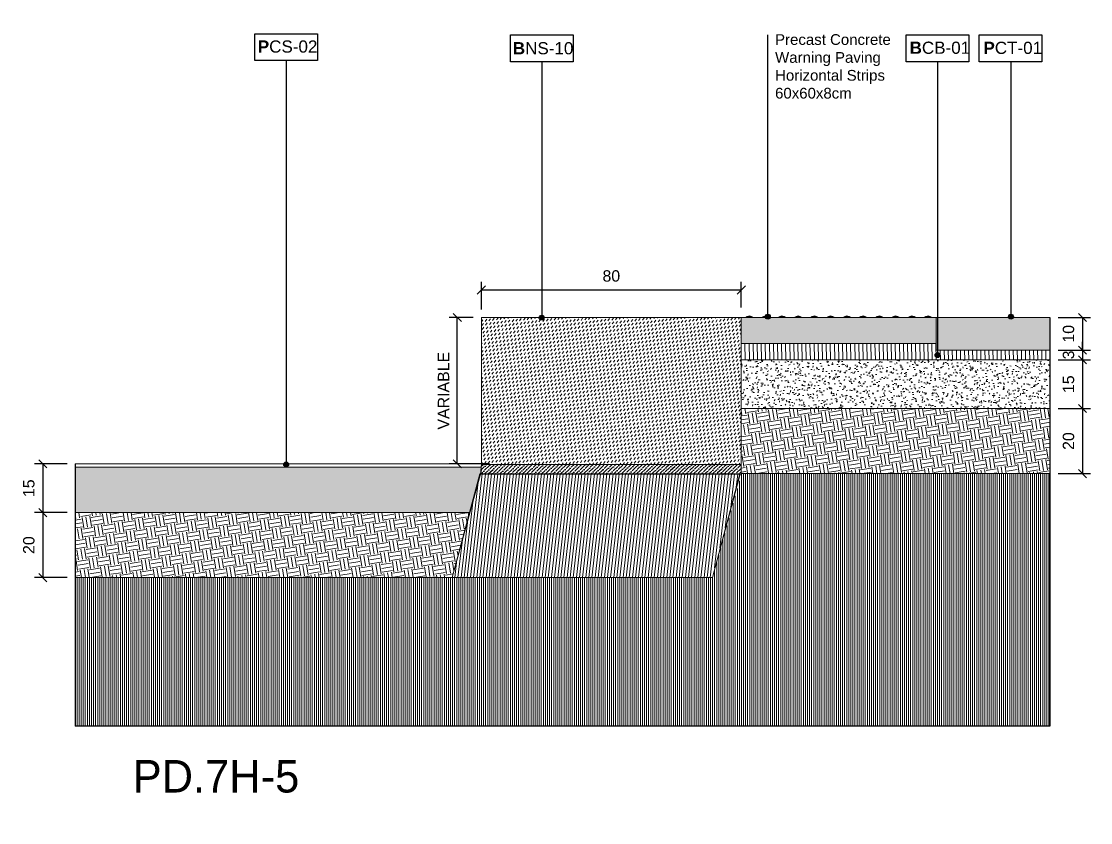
# Model space of a CAD drawing. Header units: metres. Extents: x -325 to 301, y -147 to 149.
# Drawn here: x 86.591 to 89.881, y 47.469 to 49.934 of the extents above; entities that cross this region are included whole.
import ezdxf

# ---------------------------------------------------------------- set-up
doc = ezdxf.new("R2010")
doc.units = ezdxf.units.M
doc.layers.get('Defpoints').update_dxf_attribs({"lineweight": 13})
doc.layers.add('-aux', color=50, linetype='Continuous', plot=False)
for name, color, linetype, true_color in [('0-TX-1_25', 7, 'Continuous', 0x3f4f7f), ('3-TR-paviment fluix', 7, 'Continuous', 0xe6e6e6), ('3-TR-paviment fort', 7, 'Continuous', 0xd1d1d1), ('EIT_3 TR sorra', 7, 'Continuous', 0xd8ceb0)]:
    doc.layers.add(name, color=color, linetype=linetype, true_color=true_color)
for name, color, linetype, lineweight, true_color in [('03-TR-Paviment_08_Natural Stone Bleachers', 7, 'Continuous', 5, 0xafad9d), ('3-TR sorra granitica', 7, 'Continuous', 0, 0xf2dac9), ('3-TR tot_u', 7, 'Continuous', 5, 0x787878)]:
    doc.layers.add(name, color=color, linetype=linetype, lineweight=lineweight, true_color=true_color)
for name, color, linetype, lineweight in [('1-CM', 7, 'Continuous', 0), ('3-TR Formigó', 252, 'Continuous', 0), ('3-TR Seleccionat', 44, 'Continuous', 0), ('3-TR Tot-u', 37, 'Continuous', 0)]:
    doc.layers.add(name, color=color, linetype=linetype, lineweight=lineweight)
for name, color, linetype in [('1-SECCIÓ', 1, 'Continuous'), ('A-KEYPLAN_HATCH', 7, 'Continuous'), ('A_TEXT_2', 7, 'Continuous')]:
    doc.layers.add(name, color=color, linetype=linetype)
doc.styles.get("Standard").update_dxf_attribs({"font": 'arial.ttf'})
doc.styles.add('x-llegenda materials$0$ENGRAVERS', font='TT0586M.TTF')
doc.dimstyles.new('ISO-25', dxfattribs={"dimtxt": 0.1, "dimasz": 0.1, "dimexe": 0.1, "dimexo": 0.1, "dimgap": 0.1, "dimtad": 1, "dimdec": 0, "dimlfac": 100, "dimzin": 9, "dimtxsty": 'Standard', "dimblk": 'OBLIQUE', "dimcen": 0.1, "dimadec": 0, "dimazin": 0, "dimtfac": 1, "dimtdec": 0, "dimtmove": 0, "dimatfit": 3, "dimldrblk": 'OBLIQUE', "dimfxl": 1, "dimarcsym": 0})

# ---------------------------------------------------------------- blocks, each defined once
blk = doc.blocks.new('_Oblique')
at = {"color": 0, "lineweight": -2}
blk.add_line((-0.5, -0.5), (0.5, 0.5), dxfattribs=at)
blk = doc.blocks.new('*D1879')
at = {"layer": '0-TX-1_25', "color": 0, "lineweight": -2, "transparency": 16777216}
for p, q in [((87.5171, 51.8946), (87.5171, 52.0196)), ((87.5171, 51.9946), (87.7984, 51.9946)), ((87.7984, 51.9196), (87.7984, 52.0196))]:
    blk.add_line(p, q, dxfattribs=at)
at = {"layer": 'Defpoints', "color": 0, "transparency": 16777216}
for p in [(87.7984, 51.9946), (87.7984, 51.8946), (87.5171, 0.0315)]:
    blk.add_point(p, dxfattribs=at)
at = {"layer": '0-TX-1_25', "color": 0, "lineweight": -2, "transparency": 16777216, "xscale": 0.025, "yscale": 0.025, "zscale": 0.025, "rotation": 180}
blk.add_blockref('_Oblique', (87.5171, 51.9946), dxfattribs=at)
at = {"layer": '0-TX-1_25', "color": 0, "lineweight": -2, "transparency": 16777216, "xscale": 0.025, "yscale": 0.025, "zscale": 0.025}
blk.add_blockref('_Oblique', (87.7984, 51.9946), dxfattribs=at)
at = {"layer": '0-TX-1_25', "color": 0, "transparency": 16777216, "insert": (87.6578, 52.0374), "char_height": 0.035, "attachment_point": 5}
blk.add_mtext('28', dxfattribs=at)
blk = doc.blocks.new('*U1805')
at = {"layer": '3-TR-paviment fort'}
blk.add_hatch(color=256, dxfattribs=at).paths.add_polyline_path([(0.025, 0), (0.05, 0, 0.4)])
blk.add_lwpolyline([(0.025, 0), (0.05, 0)])
blk.add_arc((0.0375, -0.013125), 0.018125, 46.397181, 133.602819)
blk = doc.blocks.new('*U1806')
at = {"color": 0, "linetype": 'ByBlock', "lineweight": -2, "transparency": 16777216}
for p in [(0, 0.08), (0.05, 0.08), (0.1, 0.08), (0.15, 0.08), (0.2, 0.08), (0.25, 0.08), (0.3, 0.08), (0.35, 0.08), (0.4, 0.08), (0.45, 0.08), (0.5, 0.08), (0.55, 0.08)]:
    blk.add_blockref('*U1805', p, dxfattribs=at)
blk = doc.blocks.new('Warning Surface 600x600x80')
at = {"layer": '3-TR-paviment fort'}
blk.add_hatch(color=256, dxfattribs=at).paths.add_polyline_path([(0, 0.08), (0.6, 0.08), (0.6, 0), (0.0002, 0.0006)])
blk.add_lwpolyline([(0, 0.08), (0.6, 0.08)])
at = {"layer": '1-CM'}
blk.add_lwpolyline([(0.6, 0.08), (0, 0.08), (0, 0), (0.6, 0)], close=True, dxfattribs=at)
blk.add_blockref('*U1806', (-0.0125, 0))
blk = doc.blocks.new('*D2023')
at = {"layer": '0-TX-1_25', "color": 0, "lineweight": -2, "transparency": 16777216}
for p, q in [((87.9814, 49.0227), (87.9074, 49.0227)), ((87.9324, 48.5727), (87.9324, 49.0227)), ((88.0314, 48.5727), (87.9074, 48.5727))]:
    blk.add_line(p, q, dxfattribs=at)
at = {"layer": 'Defpoints', "color": 0, "transparency": 16777216}
for p in [(87.9324, 49.0227), (88.0064, 49.0227), (88.0564, 48.5727)]:
    blk.add_point(p, dxfattribs=at)
at = {"layer": '0-TX-1_25', "color": 0, "lineweight": -2, "transparency": 16777216, "xscale": 0.025, "yscale": 0.025, "zscale": 0.025}
for p, rotation in [((87.9324, 49.0227), 90), ((87.9324, 48.5727), 270)]:
    blk.add_blockref('_Oblique', p, dxfattribs=dict(at, rotation=rotation))
at = {"layer": '0-TX-1_25', "color": 0, "transparency": 16777216, "insert": (87.8899, 48.7977), "char_height": 0.035, "attachment_point": 5, "rotation": 90}
blk.add_mtext('VARIABLE', dxfattribs=at)
blk = doc.blocks.new('*D2024')
at = {"layer": '0-TX-1_25', "color": 0, "lineweight": -2, "transparency": 16777216}
for p, q in [((88.0064, 49.0477), (88.0064, 49.1326)), ((88.8064, 49.0533), (88.8064, 49.1326)), ((88.0064, 49.1076), (88.8064, 49.1076))]:
    blk.add_line(p, q, dxfattribs=at)
at = {"layer": 'Defpoints', "color": 0, "transparency": 16777216}
for p in [(88.8064, 49.1076), (88.0064, 49.0227), (88.8064, 49.0283)]:
    blk.add_point(p, dxfattribs=at)
at = {"layer": '0-TX-1_25', "color": 0, "lineweight": -2, "transparency": 16777216, "xscale": 0.025, "yscale": 0.025, "zscale": 0.025, "rotation": 180}
blk.add_blockref('_Oblique', (88.0064, 49.1076), dxfattribs=at)
at = {"layer": '0-TX-1_25', "color": 0, "lineweight": -2, "transparency": 16777216, "xscale": 0.025, "yscale": 0.025, "zscale": 0.025}
blk.add_blockref('_Oblique', (88.8064, 49.1076), dxfattribs=at)
at = {"layer": '0-TX-1_25', "color": 0, "transparency": 16777216, "insert": (88.4064, 49.1505), "char_height": 0.035, "attachment_point": 5}
blk.add_mtext('80', dxfattribs=at)
blk = doc.blocks.new('POINT')
at = {"layer": '0-TX-1_25'}
h = blk.add_hatch(dxfattribs=at)
h.set_pattern_fill('ANGLE', color=256)
h.set_pattern_definition([(0, (-83.747, -12.726), (0, 6.985), [5.08, -1.905]), (90, (-83.747, -12.726), (-6.985, 4e-16), [5.08, -1.905])])
edge = h.paths.add_edge_path()
edge.add_arc((0, 0), 0.0075, 0, 360)
h = blk.add_hatch(color=256, dxfattribs=at)
h.dxf.hatch_style = 1
edge = h.paths.add_edge_path()
edge.add_arc((0, 0), 0.0075, 0, 360)
blk.add_circle((0, 0), 0.0075, dxfattribs=at)
blk = doc.blocks.new('PCB01')
at = {"layer": 'A-KEYPLAN_HATCH'}
blk.add_lwpolyline([(0.001, 0.00548), (0.01387, 0.00548), (0.01387, 0), (0.001, 0)], close=True, dxfattribs=at)
at = {"layer": 'A_TEXT_2', "insert": (0.0002, 0.00409), "char_height": 0.0025, "attachment_point": 1}
blk.add_mtext_dynamic_manual_height_columns('\\pi0.00171;{\\fArial|b1|i0|c0|p34;P}CT-01', width=0.0145619, gutter_width=0.015, heights=[0], dxfattribs=at)
blk = doc.blocks.new('hatch keyplan 2')
at = {"layer": 'A-KEYPLAN_HATCH'}
blk.add_lwpolyline([(0, 0.00548), (0.01287, 0.00548), (0.01287, 0), (0, 0)], close=True, dxfattribs=at)
blk = doc.blocks.new('hatch keyplan')
at = {"layer": 'A-KEYPLAN_HATCH'}
blk.add_blockref('hatch keyplan 2', (1.43058, 0.85215), dxfattribs=at)
blk = doc.blocks.new('BNS10')
at = {"layer": 'A-KEYPLAN_HATCH'}
blk.add_blockref('hatch keyplan', (-1.43058, -0.85215), dxfattribs=at)
at = {"layer": 'A_TEXT_2', "insert": (-0.0008, 0.00401), "char_height": 0.0025, "attachment_point": 1}
blk.add_mtext_dynamic_manual_height_columns('\\pi0.00128;{\\fArial|b1|i0|c0|p34;B}NS-10', width=0.0145619, gutter_width=0.015, heights=[0], dxfattribs=at)
blk = doc.blocks.new('B-CB01')
at = {"layer": 'A-KEYPLAN_HATCH'}
blk.add_blockref('hatch keyplan', (-1.43058, -0.85215), dxfattribs=at)
at = {"layer": 'A_TEXT_2', "insert": (-0.0008, 0.00411), "char_height": 0.0025, "attachment_point": 1}
blk.add_mtext_dynamic_manual_height_columns('\\pi0.00152;{\\fArial|b1|i0|c0|p34;B}CB-01', width=0.0145619, gutter_width=0.015, heights=[0], dxfattribs=at)
blk = doc.blocks.new('PCS02')
at = {"layer": 'A-KEYPLAN_HATCH'}
blk.add_blockref('hatch keyplan', (-1.43058, -0.85215), dxfattribs=at)
at = {"layer": 'A_TEXT_2', "insert": (-0.0008, 0.00411), "char_height": 0.0025, "attachment_point": 1}
blk.add_mtext_dynamic_manual_height_columns('\\pi0.00139;{\\fArial|b1|i0|c0|p34;P}CS-02', width=0.0145619, gutter_width=0.015, heights=[0], dxfattribs=at)
blk = doc.blocks.new('*D2196')
at = {"layer": '0-TX-1_25', "color": 0, "lineweight": -2, "transparency": 16777216}
for p, q in [((89.7814, 49.0227), (89.8814, 49.0227)), ((89.8564, 49.0227), (89.8564, 48.9227)), ((89.7814, 48.9227), (89.8814, 48.9227))]:
    blk.add_line(p, q, dxfattribs=at)
at = {"layer": 'Defpoints', "color": 0, "transparency": 16777216}
for p in [(89.7564, 49.0227), (89.7564, 48.9227), (89.8564, 48.9227)]:
    blk.add_point(p, dxfattribs=at)
at = {"layer": '0-TX-1_25', "color": 0, "lineweight": -2, "transparency": 16777216, "xscale": 0.025, "yscale": 0.025, "zscale": 0.025}
for p, rotation in [((89.8564, 49.0227), 90), ((89.8564, 48.9227), 270)]:
    blk.add_blockref('_Oblique', p, dxfattribs=dict(at, rotation=rotation))
at = {"layer": '0-TX-1_25', "color": 0, "transparency": 16777216, "insert": (89.8135, 48.9727), "char_height": 0.035, "attachment_point": 5, "rotation": 90}
blk.add_mtext('10', dxfattribs=at)
blk = doc.blocks.new('*D2197')
at = {"layer": '0-TX-1_25', "color": 0, "lineweight": -2, "transparency": 16777216}
for p, q in [((89.8564, 48.9227), (89.8564, 48.9477)), ((89.7814, 48.9227), (89.8814, 48.9227)), ((89.8564, 48.9227), (89.8564, 48.8927)), ((89.7814, 48.8927), (89.8814, 48.8927)), ((89.8564, 48.8927), (89.8564, 48.8677))]:
    blk.add_line(p, q, dxfattribs=at)
at = {"layer": 'Defpoints', "color": 0, "transparency": 16777216}
for p in [(89.7564, 48.9227), (89.7564, 48.8927), (89.8564, 48.8927)]:
    blk.add_point(p, dxfattribs=at)
at = {"layer": '0-TX-1_25', "color": 0, "lineweight": -2, "transparency": 16777216, "xscale": 0.025, "yscale": 0.025, "zscale": 0.025}
for p, rotation in [((89.8564, 48.9227), 270), ((89.8564, 48.8927), 90)]:
    blk.add_blockref('_Oblique', p, dxfattribs=dict(at, rotation=rotation))
at = {"layer": '0-TX-1_25', "color": 0, "transparency": 16777216, "insert": (89.8135, 48.9077), "char_height": 0.035, "attachment_point": 5, "rotation": 90}
blk.add_mtext('3', dxfattribs=at)
blk = doc.blocks.new('*D2198')
at = {"layer": '0-TX-1_25', "color": 0, "lineweight": -2, "transparency": 16777216}
for p, q in [((89.7814, 48.8927), (89.8814, 48.8927)), ((89.8564, 48.8927), (89.8564, 48.7427)), ((89.7814, 48.7427), (89.8814, 48.7427))]:
    blk.add_line(p, q, dxfattribs=at)
at = {"layer": 'Defpoints', "color": 0, "transparency": 16777216}
for p in [(89.7564, 48.8927), (89.7564, 48.7427), (89.8564, 48.7427)]:
    blk.add_point(p, dxfattribs=at)
at = {"layer": '0-TX-1_25', "color": 0, "lineweight": -2, "transparency": 16777216, "xscale": 0.025, "yscale": 0.025, "zscale": 0.025}
for p, rotation in [((89.8564, 48.8927), 90), ((89.8564, 48.7427), 270)]:
    blk.add_blockref('_Oblique', p, dxfattribs=dict(at, rotation=rotation))
at = {"layer": '0-TX-1_25', "color": 0, "transparency": 16777216, "insert": (89.8135, 48.8177), "char_height": 0.035, "attachment_point": 5, "rotation": 90}
blk.add_mtext('15', dxfattribs=at)
blk = doc.blocks.new('*D2199')
at = {"layer": '0-TX-1_25', "color": 0, "lineweight": -2, "transparency": 16777216}
for p, q in [((89.7814, 48.7427), (89.8814, 48.7427)), ((89.8564, 48.7427), (89.8564, 48.5427)), ((89.7814, 48.5427), (89.8814, 48.5427))]:
    blk.add_line(p, q, dxfattribs=at)
at = {"layer": 'Defpoints', "color": 0, "transparency": 16777216}
for p in [(89.7564, 48.7427), (89.7564, 48.5427), (89.8564, 48.5427)]:
    blk.add_point(p, dxfattribs=at)
at = {"layer": '0-TX-1_25', "color": 0, "lineweight": -2, "transparency": 16777216, "xscale": 0.025, "yscale": 0.025, "zscale": 0.025}
for p, rotation in [((89.8564, 48.7427), 90), ((89.8564, 48.5427), 270)]:
    blk.add_blockref('_Oblique', p, dxfattribs=dict(at, rotation=rotation))
at = {"layer": '0-TX-1_25', "color": 0, "transparency": 16777216, "insert": (89.8135, 48.6427), "char_height": 0.035, "attachment_point": 5, "rotation": 90}
blk.add_mtext('20', dxfattribs=at)
blk = doc.blocks.new('*D2208')
at = {"layer": '0-TX-1_25', "color": 0, "lineweight": -2, "transparency": 16777216}
for p, q in [((86.7314, 48.5727), (86.6317, 48.5727)), ((86.6567, 48.5727), (86.6567, 48.4227)), ((86.7314, 48.4227), (86.6317, 48.4227))]:
    blk.add_line(p, q, dxfattribs=at)
at = {"layer": 'Defpoints', "color": 0, "transparency": 16777216}
for p in [(86.7564, 48.5727), (86.6567, 48.4227), (86.7564, 48.4227)]:
    blk.add_point(p, dxfattribs=at)
at = {"layer": '0-TX-1_25', "color": 0, "lineweight": -2, "transparency": 16777216, "xscale": 0.025, "yscale": 0.025, "zscale": 0.025}
for p, rotation in [((86.6567, 48.5727), 90), ((86.6567, 48.4227), 270)]:
    blk.add_blockref('_Oblique', p, dxfattribs=dict(at, rotation=rotation))
at = {"layer": '0-TX-1_25', "color": 0, "transparency": 16777216, "insert": (86.6138, 48.4977), "char_height": 0.035, "attachment_point": 5, "rotation": 90}
blk.add_mtext('15', dxfattribs=at)
blk = doc.blocks.new('*D2209')
at = {"layer": '0-TX-1_25', "color": 0, "lineweight": -2, "transparency": 16777216}
for p, q in [((86.7314, 48.4227), (86.6317, 48.4227)), ((86.6567, 48.4227), (86.6567, 48.2227)), ((86.7314, 48.2227), (86.6317, 48.2227))]:
    blk.add_line(p, q, dxfattribs=at)
at = {"layer": 'Defpoints', "color": 0, "transparency": 16777216}
for p in [(86.7564, 48.4227), (86.6567, 48.2227), (86.7564, 48.2227)]:
    blk.add_point(p, dxfattribs=at)
at = {"layer": '0-TX-1_25', "color": 0, "lineweight": -2, "transparency": 16777216, "xscale": 0.025, "yscale": 0.025, "zscale": 0.025}
for p, rotation in [((86.6567, 48.4227), 90), ((86.6567, 48.2227), 270)]:
    blk.add_blockref('_Oblique', p, dxfattribs=dict(at, rotation=rotation))
at = {"layer": '0-TX-1_25', "color": 0, "transparency": 16777216, "insert": (86.6138, 48.3227), "char_height": 0.035, "attachment_point": 5, "rotation": 90}
blk.add_mtext('20', dxfattribs=at)

msp = doc.modelspace()

# ---------------------------------------------------------------- hatches: boundary and pattern name
at = {"layer": '03-TR-Paviment_08_Natural Stone Bleachers'}
h = msp.add_hatch(dxfattribs=at)
h.set_pattern_fill('DASH', color=256, scale=0.002611, angle=232.4264, style=0, double=1)
h.set_pattern_definition([(232.4264096, (-64.2463235, -72.796668), (0.00151523477, -0.01162470696), [0.0082894435, -0.0082894435])])
h.paths.add_polyline_path([(88.0064, 49.0227), (88.0066, 48.5711), (88.8064, 48.571), (88.8064, 49.0227)])
at = {"layer": '3-TR Formigó', "extrusion": (5.00535e-05, 0.000121015, 1)}
h = msp.add_hatch(dxfattribs=at)
h.set_pattern_fill('ANSI31', color=256, scale=0.003, angle=233.694, style=0)
h.set_pattern_definition([(263.5025, (80.999143, 48.437777), (0.009463819, -0.001077847), [])])
h.paths.add_polyline_path([(87.9162, 48.2227), (88.716, 48.2227), (88.8018, 48.5418), (88.0022, 48.5418)])
at = {"layer": '3-TR Seleccionat'}
h = msp.add_hatch(dxfattribs=at)
h.set_pattern_fill('ANSI31', color=256, scale=0.002, angle=45, style=0)
h.set_pattern_definition([(90, (52.872269, -3.008967), (-0.00635, 0), [])])
h.paths.add_polyline_path([(89.7564, 47.7655), (89.7564, 48.5427), (88.8064, 48.541), (88.7177, 48.2227), (86.7564, 48.2227), (86.7564, 47.7655)])
at = {"layer": '3-TR sorra granitica'}
h = msp.add_hatch(dxfattribs=at)
h.set_pattern_fill('LINE', color=256, scale=0.1, angle=55.5734, style=0)
h.set_pattern_definition([(91.2199074, (110.718585, 257.569278), (-0.0124971668, -0.0002661224), [])])
h.paths.add_polyline_path([(89.7564, 48.8927), (89.7564, 48.9227), (89.7264, 48.9227), (89.4064, 48.9227), (89.4064, 48.9427), (89.1064, 48.9427), (88.8064, 48.9427), (88.8065, 48.8927), (89.7384, 48.8927)])
at = {"layer": '3-TR Tot-u'}
h = msp.add_hatch(dxfattribs=at)
h.set_pattern_fill('EARTH', color=256, scale=0.005, angle=-80.8248)
h.set_pattern_definition([(279.175244, (9.684087, -0.687853), (0.036406452, -0.026281081), [0.03175, -0.03175]), (279.175244, (9.69584, -0.685954), (0.036406452, -0.026281081), [0.03175, -0.03175]), (279.175244, (9.707594, -0.684056), (0.036406452, -0.026281081), [0.03175, -0.03175]), (9.175244, (9.712145, -0.68734), (0.026281081, 0.036406452), [0.03175, -0.03175]), (9.175244, (9.714044, -0.699095), (0.026281081, 0.036406452), [0.03175, -0.03175]), (9.175244, (9.715942, -0.71085), (0.026281081, 0.036406452), [0.03175, -0.03175])])
h.paths.add_polyline_path([(88.8064, 48.7427), (88.8064, 48.5427), (89.7564, 48.5427), (89.7564, 48.7427)])
h = msp.add_hatch(dxfattribs=at)
h.set_pattern_fill('EARTH', color=256, scale=0.005, angle=-80.8248)
h.set_pattern_definition([(279.175244, (7.634087, -1.007853), (0.036406452, -0.026281081), [0.03175, -0.03175]), (279.175244, (7.64584, -1.005954), (0.036406452, -0.026281081), [0.03175, -0.03175]), (279.175244, (7.657594, -1.004056), (0.036406452, -0.026281081), [0.03175, -0.03175]), (9.175244, (7.662145, -1.00734), (0.026281081, 0.036406452), [0.03175, -0.03175]), (9.175244, (7.664044, -1.019095), (0.026281081, 0.036406452), [0.03175, -0.03175]), (9.175244, (7.665942, -1.03085), (0.026281081, 0.036406452), [0.03175, -0.03175])])
h.paths.add_polyline_path([(86.7564, 48.4227), (86.7564, 48.2227), (87.9162, 48.2227), (87.9713, 48.4227)])
at = {"layer": '3-TR tot_u'}
h = msp.add_hatch(dxfattribs=at)
h.set_pattern_fill('AR-CONC', color=256, scale=0.00025, angle=89.8705)
h.set_pattern_definition([(75.416951978, (264942.546482, -740260.64923), (0.042847951724, 0.0159494447276), [0.0047625, -0.0523875]), (20.416951978, (264942.54648, -740260.64923), (-0.0284585513776, 0.0393593941472), [0.00381, -0.0419101460425]), (125.868396678, (264942.550053, -740260.6479), (0.0143894010735, 0.0553088370647), [0.0040475022, -0.04452256115]), (71.601151978, (264942.54103, -740260.63776), (0.0657213798154, 0.0195936971874), [0.00714375, -0.07858125]), (122.052509588, (264942.54651, -740260.636126), (0.027057378225, 0.081342940127), [0.006071255785, -0.06678390204]), (16.601103148, (264942.54103, -740260.63776), (0.0270573782294, 0.0813429401255), [0.0057149917675, -0.06286493298]), (46.416951978, (264942.54813, -740260.6379), (0.045207962539, -0.0068233806194), [0.0047625, -0.0523875]), (351.416951978, (264942.54813, -740260.6379), (-0.005808451532, 0.048221421475), [0.00381, -0.04191]), (96.868396978, (264942.551897, -740260.63847), (0.0393995108286, 0.041398041034), [0.0040475022, -0.0445224844]), (62.916951978, (264942.546482, -740260.64923), (-0.00837539297598, 0.01942411315358), [0, -0.041402, 0, -0.042545, 0, -0.04206875]), (32.916951978, (264942.546482, -740260.64923), (0.0043385838535, 0.0297907723876), [0, -0.024257, 0, -0.0404495, 0, -0.01603375]), (352.916951978, (264942.533692, -740260.655307), (0.03123133691458, 0.01325538927637), [0, -0.015875, 0, -0.04953, 0, -0.0657225]), (342.916951978, (264942.527957, -740260.658033), (0.0307196005672, 0.0216357041141), [0, -0.0206375, 0, -0.032893, 0, -0.0466725])])
h.paths.add_polyline_path([(88.8064, 48.8927), (88.8064, 48.7427), (89.7564, 48.7427), (89.7564, 48.8927)])
h = msp.add_hatch(dxfattribs=at)
h.set_pattern_fill('AR-CONC', color=256, scale=0.00025, angle=89.8705)
h.set_pattern_definition([(75.416951978, (264940.496482, -740260.96923), (0.042847951724, 0.0159494447276), [0.0047625, -0.0523875]), (20.416951978, (264940.49648, -740260.96923), (-0.0284585513776, 0.0393593941472), [0.00381, -0.0419101460425]), (125.868396678, (264940.500053, -740260.9679), (0.0143894010735, 0.0553088370647), [0.0040475022, -0.04452256115]), (71.601151978, (264940.49103, -740260.95776), (0.0657213798154, 0.0195936971874), [0.00714375, -0.07858125]), (122.052509588, (264940.49651, -740260.956126), (0.027057378225, 0.081342940127), [0.006071255785, -0.06678390204]), (16.601103148, (264940.49103, -740260.95776), (0.0270573782294, 0.0813429401255), [0.0057149917675, -0.06286493298]), (46.416951978, (264940.49813, -740260.9579), (0.045207962539, -0.0068233806194), [0.0047625, -0.0523875]), (351.416951978, (264940.49813, -740260.9579), (-0.005808451532, 0.048221421475), [0.00381, -0.04191]), (96.868396978, (264940.501897, -740260.95847), (0.0393995108286, 0.041398041034), [0.0040475022, -0.0445224844]), (62.916951978, (264940.496482, -740260.96923), (-0.00837539297598, 0.01942411315358), [0, -0.041402, 0, -0.042545, 0, -0.04206875]), (32.916951978, (264940.496482, -740260.96923), (0.0043385838535, 0.0297907723876), [0, -0.024257, 0, -0.0404495, 0, -0.01603375]), (352.916951978, (264940.483692, -740260.975307), (0.03123133691458, 0.01325538927637), [0, -0.015875, 0, -0.04953, 0, -0.0657225]), (342.916951978, (264940.477957, -740260.978033), (0.0307196005672, 0.0216357041141), [0, -0.0206375, 0, -0.032893, 0, -0.0466725])])
h.paths.add_polyline_path([(86.7564, 48.5627), (86.7564, 48.4227), (87.9713, 48.4227), (88.0066, 48.5627)])
at = {"layer": '3-TR-paviment fluix'}
msp.add_hatch(color=256, dxfattribs=at).paths.add_polyline_path([(89.4064, 49.0226), (89.7564, 49.0227), (89.7564, 48.9227), (89.4064, 48.9227)])
at = {"layer": 'EIT_3 TR sorra'}
h = msp.add_hatch(dxfattribs=at)
h.set_pattern_fill('ANSI36', color=256, scale=0.002552, angle=-1.141, style=0, double=1)
h.set_pattern_definition([(43.85896, (86.11328, 54.54393), (0.004609074, 0.015664162), [0.020252618, -0.004050524, 0, -0.004050524])])
h.paths.add_polyline_path([(88.0564, 48.5717), (88.0066, 48.571), (88.0068, 48.5709), (88.0037, 48.541), (88.0564, 48.541), (88.8064, 48.541), (88.8064, 48.571)])

# ---------------------------------------------------------------- linework, layer by layer
at = {"layer": '-aux'}
msp.add_lwpolyline([(89.7564, 47.7655), (86.7564, 47.7655)], dxfattribs=at)
at = {"layer": '0-TX-1_25'}
for points in [[(88.888, 49.0254), (88.888, 49.8919)], [(87.4062, 49.8135), (87.4062, 48.571)], [(88.1927, 49.8098), (88.1927, 49.0227)], [(89.4102, 49.8098), (89.4102, 48.9072)], [(89.6362, 49.8098), (89.6362, 49.0254)]]:
    msp.add_lwpolyline(points, dxfattribs=at)
at = {"layer": '1-CM'}
for points in [[(88.0064, 49.0227), (88.0066, 48.571), (88.8064, 48.571), (88.8064, 49.0227), (88.0064, 49.0227)], [(89.7564, 48.8927), (88.8064, 48.8927)], [(89.7564, 48.7427), (88.8064, 48.7427)], [(88.0066, 48.5727), (86.7564, 48.5727)], [(88.8064, 48.571), (88.8064, 48.541), (88.0564, 48.541), (88.0037, 48.541), (88.0037, 48.541), (88.0066, 48.571), (88.0581, 48.5717), (88.8064, 48.571)], [(88.0066, 48.5627), (86.7564, 48.5627)], [(88.0068, 48.5525), (87.9167, 48.2227)], [(88.8033, 48.541), (88.7177, 48.2227)], [(89.7564, 48.5427), (88.8064, 48.5427)], [(87.9713, 48.4227), (86.7564, 48.4227)], [(88.7177, 48.2227), (86.7564, 48.2227)]]:
    msp.add_lwpolyline(points, dxfattribs=at)
msp.add_lwpolyline([(89.4064, 48.9427), (89.4064, 49.0227), (89.7564, 49.0227), (89.7564, 48.9227), (89.4064, 48.9227)], close=True, dxfattribs=at)
at = {"layer": '1-CM', "extrusion": (5.00535e-05, 0.000121015, 1), "elevation": 0.0102}
msp.add_lwpolyline([(88.7177, 48.2227), (88.8018, 48.5418), (88.0022, 48.5418), (87.9162, 48.2227)], dxfattribs=at)
at = {"layer": '1-SECCIÓ'}
for p, q in [((89.7564, 49.0227), (89.7564, 47.7655)), ((86.7564, 48.5727), (86.7564, 47.7655))]:
    msp.add_line(p, q, dxfattribs=at)

# ---------------------------------------------------------------- block references
at = {"color": 244, "true_color": 0x991b1e, "xscale": 14.99999999999007, "yscale": 14.99999999999007, "zscale": 14.99999999999007}
msp.add_blockref('PCS02', (87.3096, 49.8135), dxfattribs=at)
at = {"xscale": 14.9997497297064, "yscale": 14.9997497297064, "zscale": 14.9997497297064}
msp.add_blockref('BNS10', (88.0961, 49.8098), dxfattribs=at)
at = {"layer": '0-TX-1_25', "xscale": 15, "yscale": 15, "zscale": 15}
msp.add_blockref('B-CB01', (89.3136, 49.8098), dxfattribs=at)
at = {"layer": '0-TX-1_25'}
for p in [(88.1923, 49.0223), (88.888, 49.0254), (89.6362, 49.0254), (89.4102, 48.9072), (87.4058, 48.5706)]:
    msp.add_blockref('POINT', p, dxfattribs=at)
at = {"layer": '1-CM'}
msp.add_blockref('Warning Surface 600x600x80', (88.8064, 48.9427), dxfattribs=at)
at = {"layer": 'A-KEYPLAN_HATCH', "xscale": 14.99999999999007, "yscale": 14.99999999999007, "zscale": 14.99999999999007}
msp.add_blockref('PCB01', (89.523, 49.8098), dxfattribs=at)

# ---------------------------------------------------------------- texts
at = {"layer": '-aux', "insert": (87.4461, 47.6617), "char_height": 0.1, "width": 19.210099, "attachment_point": 3, "style": 'x-llegenda materials$0$ENGRAVERS'}
msp.add_mtext('PD.7H-5', dxfattribs=at)
at = {"layer": '0-TX-1_25', "insert": (88.9104, 49.8944), "char_height": 0.033, "attachment_point": 1}
msp.add_mtext_dynamic_manual_height_columns('Precast Concrete Warning Paving\\PHorizontal Strips 60x60x8cm', width=0.514074, gutter_width=12.5, heights=[0], dxfattribs=at)

# ---------------------------------------------------------------- dimensions: what is measured, and where the dimension line sits
at = {"layer": '0-TX-1_25'}
for base, p1, p2, picture, middle in [((87.7984, 51.9946), (87.5171, 0.0315), (87.7984, 51.8946), '*D1879', (87.6578, 52.0374)), ((88.8064, 49.1076), (88.0064, 49.0227), (88.8064, 49.0283), '*D2024', (88.4064, 49.1505))]:
    dim = msp.add_linear_dim(base=base, p1=p1, p2=p2, dimstyle='ISO-25', override={"dimtxt": 0.035, "dimasz": 0.025, "dimexe": 0.025, "dimexo": 0.025, "dimgap": 0.025, "dimblk1": 'Oblique', "dimblk2": 'Oblique', "dimsah": 1, "dimfxl": 0.1, "dimfxlon": 1, "dimarcsym": 1}, dxfattribs=at)
    dim.commit()
    dim.dimension.update_dxf_attribs({"geometry": picture, "text_midpoint": middle})
dim = msp.add_linear_dim(base=(87.9324, 49.0227), p1=(88.0564, 48.5727), p2=(88.0064, 49.0227), angle=90, text='VARIABLE', dimstyle='ISO-25', override={"dimtxt": 0.035, "dimasz": 0.025, "dimexe": 0.025, "dimexo": 0.025, "dimgap": 0.025, "dimblk1": 'Oblique', "dimblk2": 'Oblique', "dimsah": 1, "dimfxl": 0.1, "dimfxlon": 1, "dimarcsym": 1}, dxfattribs=at)
dim.commit()
dim.dimension.update_dxf_attribs({"geometry": '*D2023', "text_midpoint": (87.8899, 48.7977)})
for base, p1, p2, picture, middle in [((89.8564, 48.9227), (89.7564, 49.0227), (89.7564, 48.9227), '*D2196', (89.8135, 48.9727)), ((89.8564, 48.7427), (89.7564, 48.8927), (89.7564, 48.7427), '*D2198', (89.8135, 48.8177)), ((89.8564, 48.5427), (89.7564, 48.7427), (89.7564, 48.5427), '*D2199', (89.8135, 48.6427)), ((86.6567, 48.4227), (86.7564, 48.5727), (86.7564, 48.4227), '*D2208', (86.6138, 48.4977)), ((86.6567, 48.2227), (86.7564, 48.4227), (86.7564, 48.2227), '*D2209', (86.6138, 48.3227))]:
    dim = msp.add_linear_dim(base=base, p1=p1, p2=p2, angle=90, dimstyle='ISO-25', override={"dimtxt": 0.035, "dimasz": 0.025, "dimexe": 0.025, "dimexo": 0.025, "dimgap": 0.025, "dimblk1": 'Oblique', "dimblk2": 'Oblique', "dimsah": 1, "dimfxl": 0.1, "dimfxlon": 1, "dimarcsym": 1}, dxfattribs=at)
    dim.commit()
    dim.dimension.update_dxf_attribs({"geometry": picture, "text_midpoint": middle})
dim = msp.add_linear_dim(base=(89.8564, 48.8927), p1=(89.7564, 48.9227), p2=(89.7564, 48.8927), angle=90, dimstyle='ISO-25', override={"dimtxt": 0.035, "dimasz": 0.025, "dimexe": 0.025, "dimexo": 0.025, "dimgap": 0.025, "dimblk1": 'Oblique', "dimblk2": 'Oblique', "dimsah": 1, "dimfxl": 0.1, "dimfxlon": 1, "dimarcsym": 1}, dxfattribs=at)
dim.commit()
dim.dimension.update_dxf_attribs({"geometry": '*D2197', "text_midpoint": (89.8564, 48.9077), "dimtype": 160})

doc.saveas('drawing.dxf')
